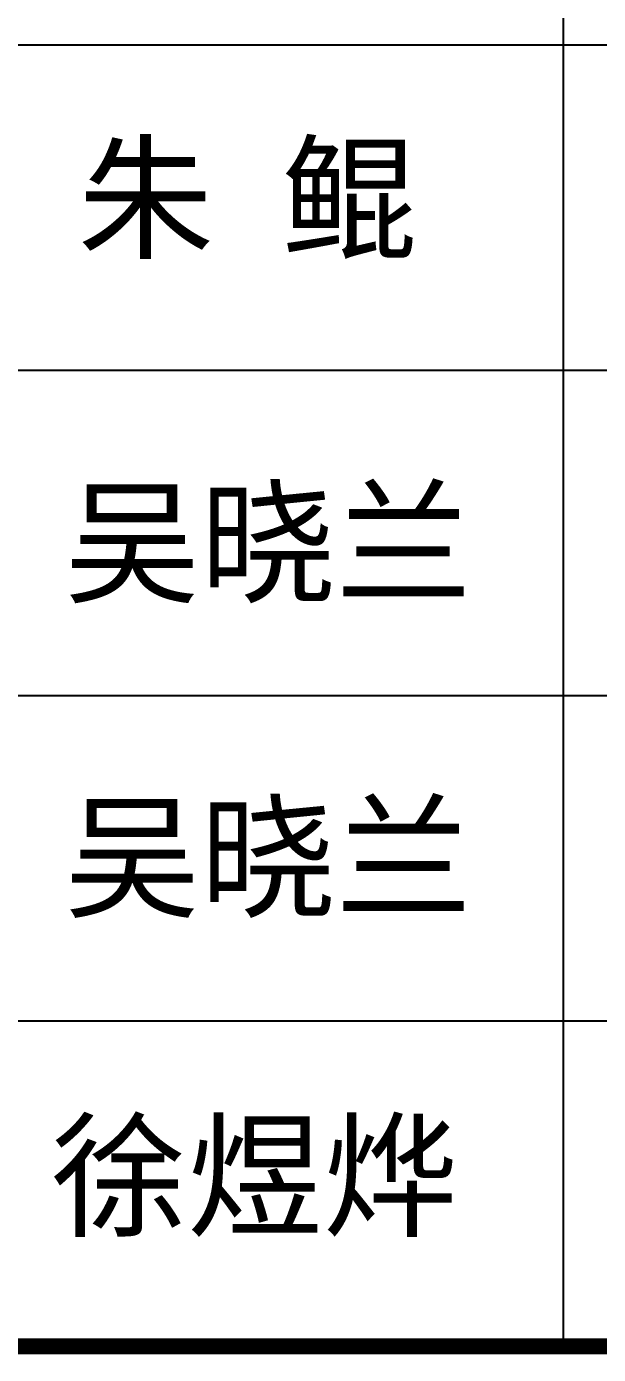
# Model space of a CAD drawing. Extents: x 33088 to 140010, y 13737 to 369010.
# Drawn here: x 117097 to 119031, y 100992 to 105482 of the extents above; entities that cross this region are included whole.
import ezdxf

# ---------------------------------------------------------------- set-up
doc = ezdxf.new("R2010")
doc.units = 0
doc.header["$LTSCALE"] = 1000
doc.header["$MEASUREMENT"] = 0
for name, color, linetype in [('PP-PM-TK', 7, 'CONTINUOUS'), ('PUB_TITLE', 4, 'CONTINUOUS'), ('签名', 255, 'CONTINUOUS')]:
    doc.layers.add(name, color=color, linetype=linetype)
doc.styles.add('-黑体', font='simhei.ttf', dxfattribs={"width": 0.8})

msp = doc.modelspace()

# ---------------------------------------------------------------- linework, layer by layer
at = {"layer": 'PP-PM-TK', "color": 4, "const_width": 22}
msp.add_lwpolyline([(114843.4, 101019.8), (120893.4, 101019.8)], dxfattribs=at)
at = {"layer": 'PUB_TITLE', "color": 4}
for p, q in [((118913.3, 101019.8), (118913.3, 108719.8)), ((114843.4, 105419.8), (120893.4, 105419.8)), ((114843.4, 104319.8), (120893.4, 104319.8)), ((114843.4, 103219.8), (120893.4, 103219.8)), ((114843.4, 102119.8), (120893.4, 102119.8)), ((114843.4, 101019.8), (120893.4, 101019.8))]:
    msp.add_line(p, q, dxfattribs=at)
at = {"layer": 'PUB_TITLE', "color": 4, "const_width": 55}
msp.add_lwpolyline([(114843.4, 101019.8), (120893.4, 101019.8)], dxfattribs=at)

# ---------------------------------------------------------------- texts
at = {"layer": '签名', "linetype": 'CONTINUOUS', "style": '-黑体'}
for s, p in [('朱 鲲', (117270.1, 104732.9)), ('吴晓兰', (117225.4, 103569)), ('吴晓兰', (117225.4, 102505.2)), ('徐煜烨', (117180.5, 101427.5))]:
    msp.add_text(s, height=336.6, dxfattribs=at).set_placement(p)

doc.saveas('drawing.dxf')
